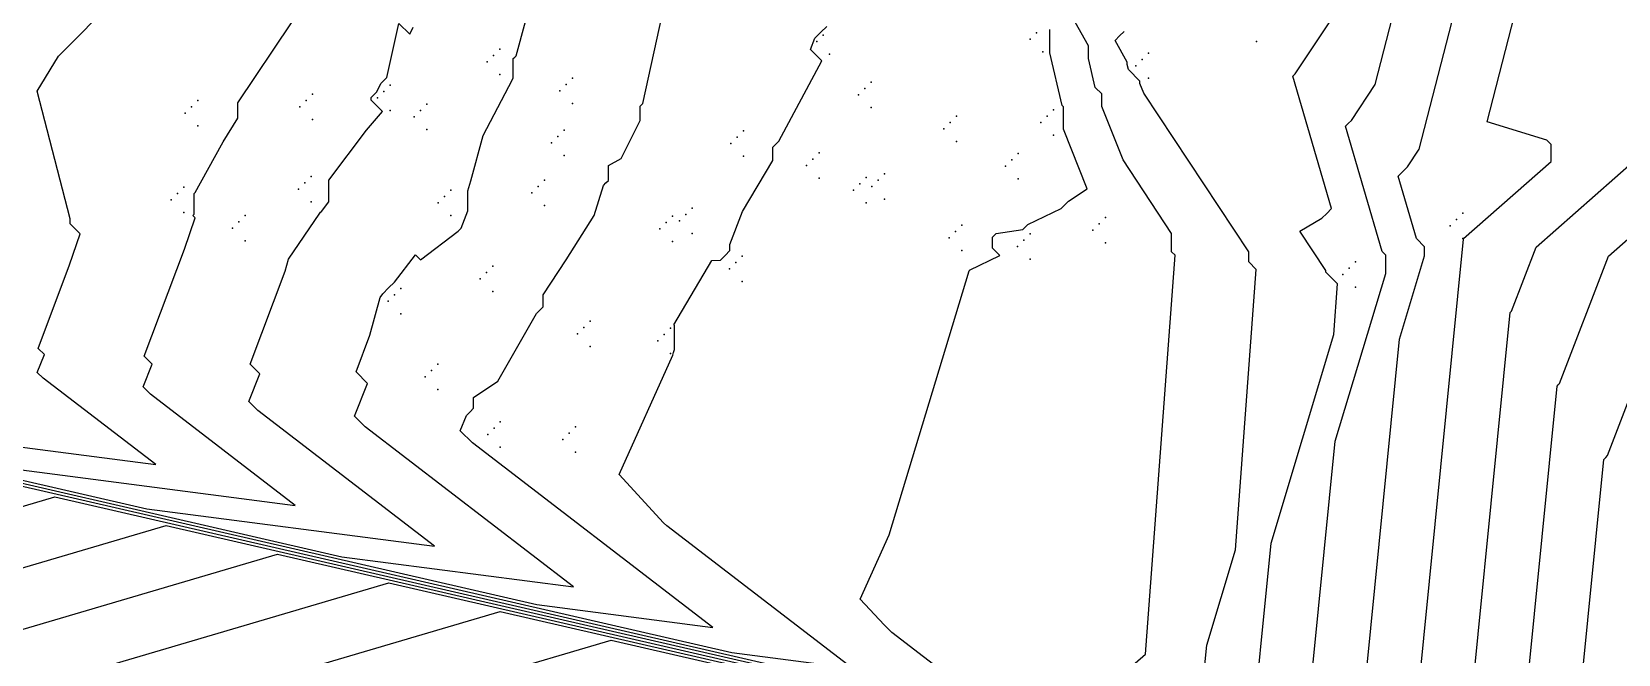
# Model space of a CAD drawing. Header units: metres. Extents: x 419582 to 423558, y 4805372 to 4807539.
# Drawn here: x 423440.34 to 423465.4, y 4807377.54 to 4807387.38 of the extents above; entities that cross this region are included whole.
import ezdxf

# ---------------------------------------------------------------- set-up
doc = ezdxf.new("R2010")
doc.units = ezdxf.units.M
for name, color, linetype in [('C-TINN', 4, 'Continuous'), ('C-TOPO-MAJR', 9, 'Continuous'), ('C-TOPO-MINR', 8, 'Continuous')]:
    doc.layers.add(name, color=color, linetype=linetype)

msp = doc.modelspace()

# ---------------------------------------------------------------- linework, layer by layer
at = {"layer": 'C-TINN', "color": 4, "linetype": 'Continuous', "lineweight": -3}
for p in [(423452.74, 4807387.22, 1716.98), (423452.84, 4807387.32, 1716.98), (423456.11, 4807387.26, 1716.18), (423456.21, 4807387.36, 1716.18), (423459.69, 4807387.22, 1713.69), (423447.53, 4807386.9, 1719.12), (423447.63, 4807387, 1719.12), (423447.73, 4807387.1, 1719.12), (423452.94, 4807387.02, 1716.98), (423456.31, 4807387.06, 1716.18), (423457.88, 4807386.94, 1713.78), (423457.98, 4807387.04, 1713.78), (423447.73, 4807386.7, 1719.12), (423448.88, 4807386.64, 1718.59), (423457.78, 4807386.84, 1713.78), (423457.98, 4807386.64, 1713.78), (423444.77, 4807386.39, 1720.55), (423445.9, 4807386.43, 1719.94), (423446, 4807386.53, 1719.94), (423448.68, 4807386.44, 1718.59), (423448.78, 4807386.54, 1718.59), (423453.4, 4807386.38, 1716.63), (423453.5, 4807386.48, 1716.63), (423453.6, 4807386.58, 1716.63), (423442.86, 4807386.19, 1721.29), (423442.96, 4807386.29, 1721.29), (423444.57, 4807386.19, 1720.55), (423444.67, 4807386.29, 1720.55), (423445.8, 4807386.33, 1719.94), (423446, 4807386.13, 1719.94), (423446.48, 4807386.13, 1719.47), (423446.58, 4807386.23, 1719.47), (423448.88, 4807386.24, 1718.59), (423453.6, 4807386.18, 1716.63), (423456.48, 4807386.14, 1716.26), (423442.76, 4807386.09, 1721.29), (423442.96, 4807385.89, 1721.29), (423444.77, 4807385.99, 1720.55), (423446.38, 4807386.03, 1719.47), (423454.85, 4807385.94, 1716.32), (423454.95, 4807386.04, 1716.32), (423456.28, 4807385.94, 1716.26), (423456.38, 4807386.04, 1716.26), (423446.58, 4807385.83, 1719.47), (423448.55, 4807385.62, 1718.43), (423448.65, 4807385.72, 1718.43), (423448.75, 4807385.82, 1718.43), (423451.48, 4807385.71, 1717.21), (423451.58, 4807385.81, 1717.21), (423454.75, 4807385.84, 1716.32), (423454.95, 4807385.64, 1716.32), (423456.48, 4807385.74, 1716.26), (423448.75, 4807385.42, 1718.43), (423451.38, 4807385.61, 1717.21), (423451.58, 4807385.41, 1717.21), (423452.78, 4807385.46, 1716.76), (423455.92, 4807385.45, 1716.19), (423452.58, 4807385.26, 1716.76), (423452.68, 4807385.36, 1716.76), (423453.81, 4807385.13, 1716.37), (423455.72, 4807385.25, 1716.19), (423455.82, 4807385.35, 1716.19), (423442.74, 4807384.92, 1721.12), (423444.55, 4807384.89, 1720.14), (423444.65, 4807384.99, 1720.14), (423444.75, 4807385.09, 1720.14), (423446.96, 4807384.87, 1719.14), (423448.34, 4807384.93, 1718.47), (423448.44, 4807385.03, 1718.47), (423452.78, 4807385.06, 1716.76), (423453.32, 4807384.87, 1716.37), (423453.42, 4807384.97, 1716.37), (423453.52, 4807385.07, 1716.37), (423453.61, 4807384.93, 1716.37), (423453.71, 4807385.03, 1716.37), (423455.92, 4807385.05, 1716.19), (423442.54, 4807384.72, 1721.12), (423442.64, 4807384.82, 1721.12), (423444.75, 4807384.69, 1720.14), (423446.76, 4807384.67, 1719.14), (423446.86, 4807384.77, 1719.14), (423448.24, 4807384.83, 1718.47), (423448.44, 4807384.63, 1718.47), (423453.52, 4807384.67, 1716.37), (423453.81, 4807384.73, 1716.37), (423442.74, 4807384.52, 1721.12), (423443.61, 4807384.37, 1720.47), (423443.71, 4807384.47, 1720.47), (423446.96, 4807384.47, 1719.14), (423450.36, 4807384.36, 1717.38), (423450.46, 4807384.46, 1717.38), (423450.57, 4807384.39, 1717.53), (423450.67, 4807384.49, 1717.53), (423450.77, 4807384.59, 1717.53), (423457.3, 4807384.44, 1715.86), (423462.85, 4807384.41, 1710.01), (423462.95, 4807384.51, 1710.01), (423443.51, 4807384.27, 1720.47), (423450.26, 4807384.26, 1717.38), (423450.77, 4807384.19, 1717.53), (423454.83, 4807384.12, 1716.05), (423454.93, 4807384.22, 1716.05), (423455.03, 4807384.32, 1716.05), (423456.11, 4807384.18, 1715.96), (423457.1, 4807384.24, 1715.86), (423457.2, 4807384.34, 1715.86), (423462.75, 4807384.31, 1710.01), (423462.95, 4807384.11, 1710.01), (423443.71, 4807384.07, 1720.47), (423450.46, 4807384.06, 1717.38), (423455.03, 4807383.92, 1716.05), (423455.91, 4807383.98, 1715.96), (423456.01, 4807384.08, 1715.96), (423457.3, 4807384.04, 1715.86), (423447.62, 4807383.67, 1718.57), (423451.36, 4807383.63, 1716.83), (423451.46, 4807383.73, 1716.83), (423451.56, 4807383.83, 1716.83), (423456.11, 4807383.78, 1715.96), (423461.15, 4807383.64, 1712.78), (423461.25, 4807383.74, 1712.78), (423447.42, 4807383.47, 1718.57), (423447.52, 4807383.57, 1718.57), (423451.56, 4807383.43, 1716.83), (423461.05, 4807383.54, 1712.78), (423445.97, 4807383.12, 1718.91), (423446.07, 4807383.22, 1718.91), (423446.17, 4807383.32, 1718.91), (423447.62, 4807383.27, 1718.57), (423461.25, 4807383.34, 1712.78), (423446.17, 4807382.92, 1718.91), (423449.06, 4807382.7, 1717.47), (423449.16, 4807382.8, 1717.47), (423450.43, 4807382.69, 1717.01), (423448.96, 4807382.6, 1717.47), (423449.16, 4807382.4, 1717.47), (423450.23, 4807382.49, 1717.01), (423450.33, 4807382.59, 1717.01), (423446.75, 4807382.12, 1718.35), (423450.43, 4807382.29, 1717.01), (423446.55, 4807381.92, 1718.35), (423446.65, 4807382.02, 1718.35), (423446.75, 4807381.72, 1718.35), (423447.64, 4807381.11, 1717.74), (423447.74, 4807381.21, 1717.74), (423448.93, 4807381.13, 1717.18), (423447.54, 4807381.01, 1717.74), (423448.73, 4807380.93, 1717.18), (423448.83, 4807381.03, 1717.18), (423447.74, 4807380.81, 1717.74), (423448.93, 4807380.73, 1717.18)]:
    msp.add_point(p, dxfattribs=at)
at = {"layer": 'C-TOPO-MAJR', "color": 9, "linetype": 'Continuous', "lineweight": -3, "flags": 128}
for points, elevation in [([(423462.063, 4807375.091), (423462.957, 4807384.098), (423462.957, 4807384.098), (423462.958, 4807384.099), (423462.961, 4807384.109), (423464.343, 4807385.327), (423464.343, 4807385.593), (423464.277, 4807385.66), (423463.33, 4807385.952), (423464.437, 4807390.264), (423464.437, 4807390.267), (423464.239, 4807390.465), (423464.239, 4807390.472), (423464.239, 4807390.475), (423464.237, 4807390.493), (423464.252, 4807390.518), (423464.351, 4807390.617), (423464.45, 4807390.716), (423465.43, 4807394.278), (423465.248, 4807394.46), (423465.305, 4807394.564), (423465.305, 4807394.606), (423465.394, 4807394.696), (423465.441, 4807394.834)], 1710), ([(423457.773, 4807377.394), (423457.932, 4807377.539), (423458.403, 4807383.845), (423458.347, 4807383.9), (423458.347, 4807384.189), (423457.581, 4807385.35), (423457.242, 4807386.197), (423457.242, 4807386.394), (423457.14, 4807386.496), (423457.033, 4807386.952), (423457.033, 4807387.155), (423456.567, 4807387.989)], 1715), ([(423435.429, 4807381.384), (423442.157, 4807379.836), (423446.698, 4807379.248), (423443.907, 4807381.389), (423443.765, 4807381.532), (423443.941, 4807381.97), (423443.787, 4807382.124), (423444.34, 4807383.593), (423444.391, 4807383.784), (423444.889, 4807384.511), (423444.9, 4807384.523), (423444.912, 4807384.534), (423445.031, 4807384.687), (423445.031, 4807385.031), (423445.625, 4807385.818), (423445.879, 4807386.116), (423445.699, 4807386.297), (423445.699, 4807386.336), (423445.789, 4807386.426), (423445.854, 4807386.56), (423445.946, 4807386.652), (423446.137, 4807387.507), (423446.309, 4807387.336), (423446.364, 4807387.447)], 1720), ([(423301.107, 4807336.906), (423444.219, 4807379.118), (423457.557, 4807376.051)], 1715)]:
    msp.add_lwpolyline(points, dxfattribs=dict(at, elevation=elevation))
at = {"layer": 'C-TOPO-MINR', "color": 8, "linetype": 'Continuous', "lineweight": -3, "flags": 128}
for points, elevation in [([(423461.234, 4807375.347), (423461.946, 4807382.515), (423462.342, 4807383.835), (423462.342, 4807383.978), (423462.214, 4807384.106), (423461.927, 4807385.093), (423462, 4807385.166), (423462.073, 4807385.239), (423462.26, 4807385.522), (423463.337, 4807389.715)], 1711), ([(423460.405, 4807375.603), (423460.931, 4807380.905), (423461.729, 4807383.557), (423461.729, 4807383.844), (423461.672, 4807383.901), (423461.095, 4807385.884), (423461.141, 4807385.93), (423461.187, 4807385.975), (423461.564, 4807386.543), (423462.237, 4807389.166)], 1712), ([(423435.997, 4807381.351), (423442.298, 4807380.534), (423440.514, 4807381.902), (423440.424, 4807381.993), (423440.536, 4807382.273), (423440.438, 4807382.372), (423440.934, 4807383.69), (423441.101, 4807384.18), (423440.941, 4807384.34), (423440.941, 4807384.419), (423440.424, 4807386.438), (423440.757, 4807386.988), (423441.667, 4807387.907)], 1722), ([(423438.945, 4807380.478), (423448.317, 4807378.322), (423451.098, 4807377.962), (423447.299, 4807380.877), (423447.106, 4807381.07), (423447.203, 4807381.313), (423447.261, 4807381.37), (423447.318, 4807381.427), (423447.318, 4807381.598), (423447.702, 4807381.855), (423448.314, 4807382.923), (423448.366, 4807382.975), (423448.418, 4807383.026), (423448.418, 4807383.219), (423448.778, 4807383.77), (423449.225, 4807384.47), (423449.368, 4807384.945), (423449.409, 4807384.986), (423449.45, 4807385.027), (423449.45, 4807385.263), (423449.65, 4807385.372), (423449.949, 4807385.971), (423449.949, 4807386.2), (423449.992, 4807386.242), (423450.303, 4807387.661)], 1718), ([(423278.458, 4807332.169), (423440.703, 4807380.024), (423451.397, 4807377.565), (423453.298, 4807377.319), (423450.371, 4807379.565), (423450.32, 4807379.616), (423449.616, 4807380.376), (423450.464, 4807382.262), (423450.478, 4807382.307), (423450.493, 4807382.353), (423450.493, 4807382.731), (423450.482, 4807382.742), (423451.082, 4807383.763), (423451.217, 4807383.766), (423451.292, 4807383.842), (423451.368, 4807383.917), (423451.368, 4807384.015), (423451.569, 4807384.537), (423452.047, 4807385.34), (423452.047, 4807385.553), (423452.093, 4807385.6), (423452.14, 4807385.647), (423452.822, 4807386.915), (423452.639, 4807387.097), (423452.71, 4807387.273), (423452.804, 4807387.367), (423452.898, 4807387.461)], 1717), ([(423437.187, 4807380.931), (423445.237, 4807379.079), (423448.898, 4807378.605), (423445.603, 4807381.133), (423445.435, 4807381.301), (423445.643, 4807381.819), (423445.462, 4807382), (423445.679, 4807382.579), (423445.84, 4807383.175), (423445.881, 4807383.235), (423445.973, 4807383.328), (423446.066, 4807383.42), (423446.401, 4807383.848), (423446.479, 4807383.77), (423447.073, 4807384.224), (423447.098, 4807384.249), (423447.122, 4807384.274), (423447.227, 4807384.545), (423447.227, 4807384.862), (423447.274, 4807385.018), (423447.47, 4807385.735), (423447.873, 4807386.512), (423447.945, 4807386.641), (423447.945, 4807386.951), (423447.968, 4807386.973), (423447.99, 4807386.996), (423448.138, 4807387.537)], 1719), ([(423439.077, 4807380.594), (423444.498, 4807379.891), (423442.211, 4807381.646), (423442.094, 4807381.762), (423442.239, 4807382.122), (423442.112, 4807382.248), (423442.748, 4807383.938), (423442.919, 4807384.437), (423442.882, 4807384.474), (423442.901, 4807384.492), (423442.901, 4807384.818), (423442.919, 4807384.837), (423443.225, 4807385.388), (423443.361, 4807385.638), (423443.591, 4807386.008), (423443.591, 4807386.251), (423444.44, 4807387.517)], 1721), ([(423455.498, 4807376.676), (423453.926, 4807377.882), (423453.806, 4807378.002), (423453.428, 4807378.41), (423453.884, 4807379.423), (423455.147, 4807383.598), (423455.151, 4807383.602), (423455.155, 4807383.606), (423455.63, 4807383.842), (423455.519, 4807383.953), (423455.519, 4807384.131), (423455.574, 4807384.187), (423455.994, 4807384.249), (423456.077, 4807384.331), (423456.599, 4807384.584), (423456.657, 4807384.641), (423456.715, 4807384.699), (423457.013, 4807384.895), (423456.637, 4807385.834), (423456.637, 4807386.192), (423456.616, 4807386.213), (423456.42, 4807387.043), (423456.42, 4807387.413)], 1716), ([(423458.746, 4807376.115), (423458.902, 4807377.683), (423459.355, 4807379.188), (423459.685, 4807383.617), (423459.565, 4807383.738), (423459.565, 4807383.896), (423457.908, 4807386.407), (423457.847, 4807386.56), (423457.847, 4807386.596), (423457.665, 4807386.778), (423457.645, 4807386.86), (423457.645, 4807386.897), (423457.454, 4807387.239), (423457.525, 4807387.31), (423457.596, 4807387.38)], 1714), ([(423459.575, 4807375.859), (423459.917, 4807379.294), (423460.908, 4807382.591), (423460.968, 4807383.39), (423460.782, 4807383.576), (423460.782, 4807383.604), (423460.375, 4807384.222), (423460.721, 4807384.43), (423460.797, 4807384.505), (423460.873, 4807384.581), (423460.264, 4807386.674), (423460.282, 4807386.693), (423460.301, 4807386.712), (423460.867, 4807387.565)], 1713), ([(423369.053, 4807351.118), (423454.768, 4807376.4), (423462.971, 4807374.513), (423462.892, 4807374.592), (423462.892, 4807374.834), (423463.697, 4807382.938), (423463.707, 4807382.948), (423463.717, 4807382.958), (423464.105, 4807383.969), (423467.836, 4807387.257)], 1709), ([(423380.378, 4807353.486), (423456.526, 4807375.947), (423463.813, 4807374.271), (423463.721, 4807374.363), (423463.721, 4807374.578), (423464.436, 4807381.777), (423464.456, 4807381.798), (423464.476, 4807381.818), (423465.249, 4807383.83), (423468.556, 4807386.745)], 1708), ([(423391.702, 4807355.855), (423458.284, 4807375.494), (423464.656, 4807374.028), (423464.55, 4807374.134), (423464.55, 4807374.322), (423465.175, 4807380.617), (423465.205, 4807380.647), (423465.235, 4807380.677), (423466.392, 4807383.69)], 1707), ([(423289.782, 4807334.538), (423442.461, 4807379.571), (423454.477, 4807376.808)], 1716), ([(423312.431, 4807339.275), (423445.977, 4807378.665), (423458.758, 4807375.726)], 1714), ([(423323.755, 4807341.643), (423447.735, 4807378.212), (423459.6, 4807375.484)], 1713), ([(423335.08, 4807344.012), (423449.493, 4807377.759), (423460.443, 4807375.241)], 1712)]:
    msp.add_lwpolyline(points, dxfattribs=dict(at, elevation=elevation))

doc.saveas('drawing.dxf')
